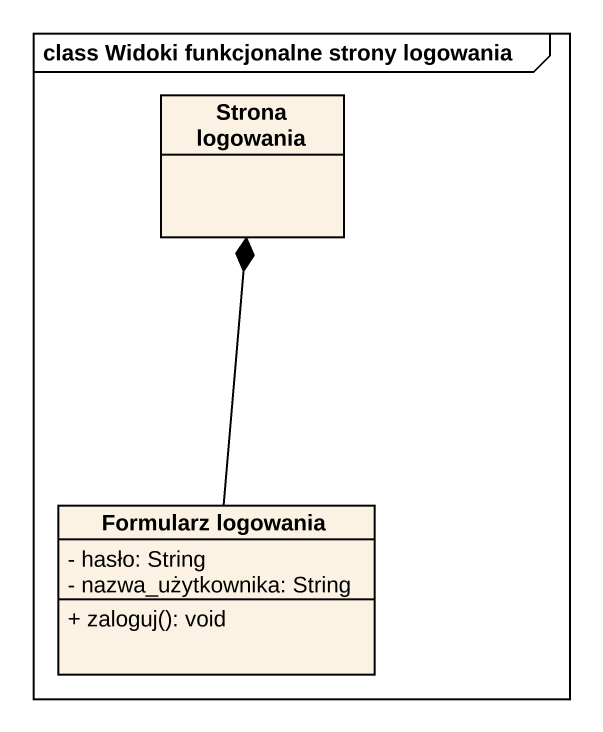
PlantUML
@startuml
mainframe class Widoki funkcjonalne strony logowania
hide circle
hide empty members
skinparam classAttributeIconSize 0
class "Strona logowania" as Strona_logowania
class "Formularz logowania" as Formularz_logowania {
  - hasło: String
  - nazwa_użytkownika: String
  + zaloguj(): void
}
Formularz_logowania -up-* Strona_logowania
@enduml
